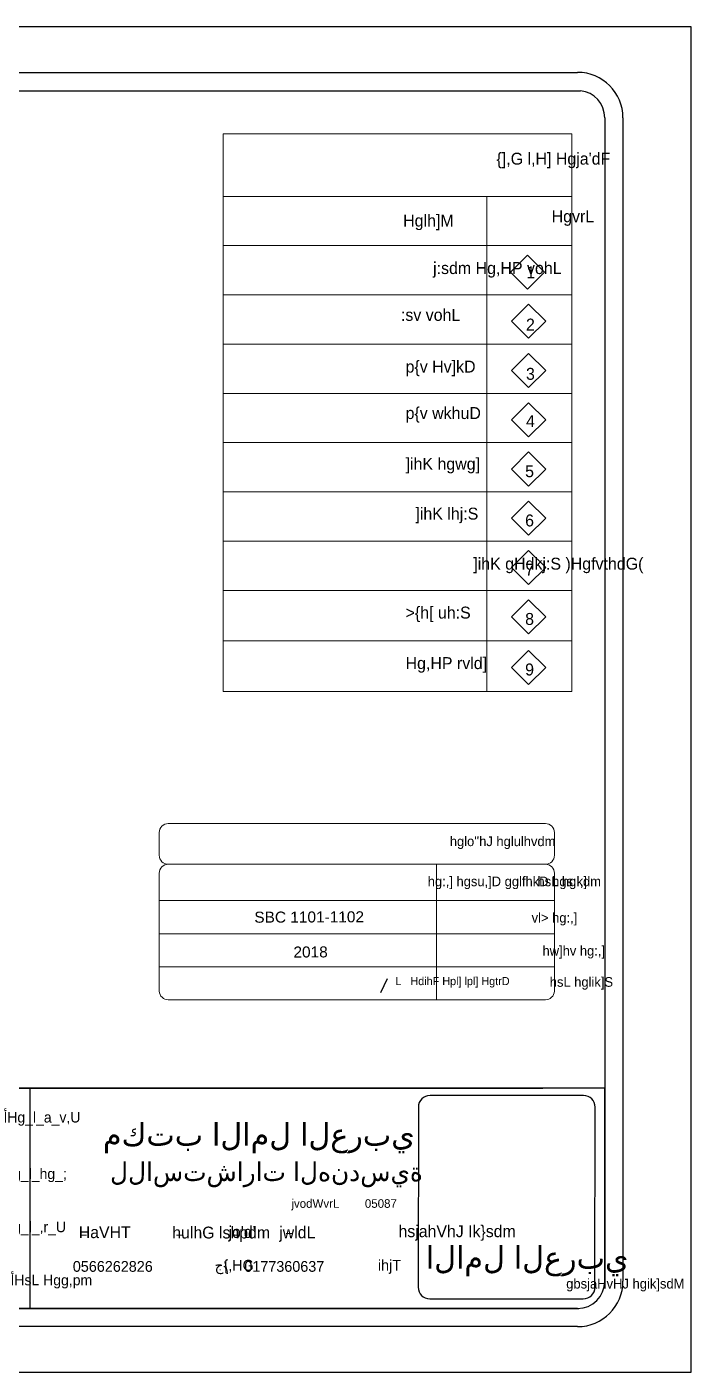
# Model space of a CAD drawing. Extents: x 764960 to 765213, y 2210278 to 2210478.
# Drawn here: x 765062.15 to 765081.46, y 2210277.76 to 2210316.84 of the extents above; entities that cross this region are included whole.
import ezdxf
from ezdxf.enums import TextEntityAlignment as Align

# ---------------------------------------------------------------- set-up
doc = ezdxf.new("R2010")
doc.units = 0
doc.header["$LTSCALE"] = 0.1
doc.header["$MEASUREMENT"] = 0
doc.layers.get('0').update_dxf_attribs({"linetype": 'CONTINUOUS'})
doc.layers.get('Defpoints').update_dxf_attribs({"linetype": 'CONTINUOUS'})
for name, color, linetype in [('1MUROS', 10, 'CONTINUOUS'), ('WALL', 7, 'CONTINUOUS'), ('xyz', 93, 'CONTINUOUS')]:
    doc.layers.add(name, color=color, linetype=linetype)
for name, color, linetype, lineweight in [('A_Stair', 124, 'CONTINUOUS', 13), ('Annotations', 240, 'CONTINUOUS', 13), ('dime', 240, 'CONTINUOUS', 13), ('G-BORDER-V', 14, 'CONTINUOUS', 5)]:
    doc.layers.add(name, color=color, linetype=linetype, lineweight=lineweight)
doc.styles.add('A1', font='xarb.shx')
doc.styles.add('Arch_Text_E', font='arial.ttf', dxfattribs={"height": 0.2})
doc.styles.add('BO', font='JADID.SHX', dxfattribs={"height": 0.5})
doc.styles.add('RO', font='ROMANT.SHX', dxfattribs={"height": 0.3})
doc.styles.add('SOSA', font='sosa.shx')
doc.styles.add('style2', font='xarb.shx')
doc.styles.add('usm', font='arabnabl.shx', dxfattribs={"height": 0.35})

# ---------------------------------------------------------------- blocks, each defined once
blk = doc.blocks.new('kalesh')
at = {"layer": 'Defpoints'}
blk.add_lwpolyline([(3940.958, 559.483), (3987.589, 559.483), (3987.589, 592.346), (3940.958, 592.346)], close=True, dxfattribs=at)
at = {"layer": 'WALL', "color": 1}
blk.add_line((3971.437, 561.038), (3971.437, 566.419), dxfattribs=at)
blk.add_line((3971.437, 561.038), (3971.437, 566.419), dxfattribs=at)
at = {"layer": 'WALL', "color": 5}
for p, q in [((3984.959, 566.242), (3981.207, 566.242)), ((3980.922, 565.957), (3980.918, 561.556)), ((3985.239, 561.555), (3985.243, 565.957)), ((3981.202, 561.272), (3984.954, 561.272))]:
    blk.add_line(p, q, dxfattribs=at)
for centre, start, end in [((3981.207, 565.957), 90, 180), ((3984.959, 565.957), 360, 90), ((3981.202, 561.556), 180, 270), ((3984.954, 561.556), 270, 0)]:
    blk.add_arc(centre, 0.284, start, end, dxfattribs=at)
at = {"layer": 'xyz', "ltscale": 0.2}
for p, q in [((3943.179, 591.236), (3984.813, 591.236)), ((3943.253, 590.788), (3984.887, 590.788)), ((3985.48, 590.126), (3985.48, 561.703)), ((3985.924, 590.126), (3985.924, 561.703)), ((3984.813, 561.037), (3943.179, 561.037)), ((3984.813, 560.593), (3943.179, 560.593))]:
    blk.add_line(p, q, dxfattribs=at)
for points in [[(3985.48, 561.703), (3985.48, 566.419), (3942.513, 566.419)], [(3942.513, 561.691), (3942.513, 566.419), (3983.966, 566.419)], [(3983.966, 561.038), (3943.146, 561.038)], [(3943.179, 561.037), (3984.846, 561.038)]]:
    blk.add_lwpolyline(points, dxfattribs=at)
for centre, radius, start, end in [((3984.813, 590.126), 1.11, 0, 90), ((3984.813, 590.126), 0.666, 0, 83.669), ((3984.813, 561.703), 1.11, 270, 0), ((3984.813, 561.703), 0.666, 270, 0)]:
    blk.add_arc(centre, radius, start, end, dxfattribs=at)
at = {"layer": 'WALL', "color": 30, "true_color": 0xf8991e, "style": 'A1'}
for s, p in [('أHg_l_a_v,U ', (3970.785, 565.58, -0.351)), ('أHg_l_hg_; ', (3970.68, 564.2, -0.351)), ('أHg_l_,r_U ', (3970.68, 562.901, -0.351)), ('أHsL Hgg,pm', (3970.958, 561.603, -0.351))]:
    blk.add_text(s, height=0.25602, dxfattribs=at).set_placement(p)
at = {"layer": 'WALL', "color": 5, "style": 'Arch_Text_E'}
for s, p in [('مكتب الامل العربي', (3973.212, 565.012)), ('الامل العربي', (3981.103, 562.007))]:
    blk.add_text(s, height=0.55865, dxfattribs=at).set_placement(p)
at = {"layer": 'WALL', "style": 'A1'}
for s, height, p in [('jvodWvrL        05087', 0.21014, (3977.82, 563.496, 0.36)), ('0566262826', 0.2627, (3972.477, 561.933)), ('ج{,HG', 0.2627, (3975.944, 561.962)), ('\\', 0.263, (3976.176, 561.912)), ('0177360637', 0.2627, (3976.669, 561.933)), ('ihjT', 0.2627, (3979.933, 561.962))]:
    blk.add_text(s, height=height, dxfattribs=at).set_placement(p)
at = {"layer": 'WALL', "color": 4}
for s, height, style, p in [('HaVHT', 0.2898, 'BO', (3972.622, 562.756)), ('hulhG lshpdm ', 0.2898, 'BO', (3974.907, 562.747)), ("jo'd' ", 0.2898, 'BO', (3976.281, 562.76)), ('jwldL ', 0.2898, 'BO', (3977.522, 562.752, -0.309)), ('hsjahVhJ Ik}sdm ', 0.2898, 'BO', (3980.437, 562.779)), ('-', 0.195, 'RO', (3972.627, 562.742)), ('-', 0.195, 'RO', (3974.981, 562.742)), ('-', 0.195, 'RO', (3976.373, 562.742)), ('-', 0.195, 'RO', (3977.656, 562.783, -0.309))]:
    blk.add_text(s, height=height, dxfattribs=dict(at, style=style)).set_placement(p)
at = {"layer": 'WALL', "color": 1, "style": 'usm'}
blk.add_text('gbsjaHvHJ hgik]sdM', height=0.23713, dxfattribs=at).set_placement((3984.536, 561.525))
at = {"layer": 'WALL', "color": 1, "insert": (3973.387, 564.61), "char_height": 0.45947, "attachment_point": 1, "style": 'Arch_Text_E'}
blk.add_mtext_dynamic_manual_height_columns('{\\fArial|b0|i0|c178|p34;للاستشارات الهندسية }', width=8.32684, gutter_width=2.28, heights=[0], dxfattribs=at)

msp = doc.modelspace()

# ---------------------------------------------------------------- linework, layer by layer
at = {"layer": 'A_Stair', "ltscale": 0.013}
for p, q in [((765067.861, 2210313.727), (765077.991, 2210313.727)), ((765067.861, 2210313.727), (765067.861, 2210297.53)), ((765077.991, 2210313.727), (765077.991, 2210297.53)), ((765067.861, 2210311.915), (765077.991, 2210311.915)), ((765075.523, 2210311.915), (765075.523, 2210297.53)), ((765067.861, 2210310.484), (765077.991, 2210310.484)), ((765067.861, 2210309.053), (765077.991, 2210309.053)), ((765067.861, 2210307.622), (765077.991, 2210307.622)), ((765067.861, 2210306.191), (765077.991, 2210306.191)), ((765067.861, 2210304.76), (765077.991, 2210304.76)), ((765067.861, 2210303.329), (765077.991, 2210303.329)), ((765067.861, 2210301.898), (765077.991, 2210301.898)), ((765067.861, 2210300.467), (765077.991, 2210300.467)), ((765067.861, 2210298.998), (765077.991, 2210298.998)), ((765067.861, 2210297.53), (765077.991, 2210297.53))]:
    msp.add_line(p, q, dxfattribs=at)
at = {"layer": 'dime'}
for points in [[(765076.702, 2210310.205), (765077.197, 2210309.71), (765076.702, 2210309.215), (765076.207, 2210309.71)], [(765076.735, 2210308.781), (765077.23, 2210308.286), (765076.735, 2210307.791), (765076.24, 2210308.286)], [(765076.735, 2210307.35), (765077.23, 2210306.855), (765076.735, 2210306.36), (765076.24, 2210306.855)], [(765076.735, 2210305.919), (765077.23, 2210305.424), (765076.735, 2210304.929), (765076.24, 2210305.424)], [(765076.735, 2210304.488), (765077.23, 2210303.993), (765076.735, 2210303.498), (765076.24, 2210303.993)], [(765076.735, 2210303.057), (765077.23, 2210302.562), (765076.735, 2210302.067), (765076.24, 2210302.562)], [(765076.735, 2210301.626), (765077.23, 2210301.131), (765076.735, 2210300.636), (765076.24, 2210301.131)], [(765076.735, 2210300.195), (765077.23, 2210299.7), (765076.735, 2210299.205), (765076.24, 2210299.7)], [(765076.735, 2210298.726), (765077.23, 2210298.231), (765076.735, 2210297.736), (765076.24, 2210298.231)]]:
    msp.add_lwpolyline(points, close=True, dxfattribs=at)
at = {"layer": 'G-BORDER-V', "color": 8}
for p, q in [((765068.091, 2210313.727), (765077.761, 2210313.727)), ((765066.261, 2210293.691), (765077.222, 2210293.691)), ((765066, 2210292.759), (765066, 2210293.43)), ((765077.483, 2210293.43), (765077.483, 2210292.771)), ((765066.261, 2210292.51), (765077.222, 2210292.51)), ((765074.053, 2210288.573), (765074.053, 2210292.51)), ((765066, 2210288.823), (765066, 2210292.261)), ((765077.483, 2210288.823), (765077.483, 2210292.261)), ((765066, 2210291.454), (765077.483, 2210291.454)), ((765066, 2210290.494), (765077.483, 2210290.494)), ((765066, 2210289.534), (765077.483, 2210289.534)), ((765066.26, 2210288.573), (765077.223, 2210288.573))]:
    msp.add_line(p, q, dxfattribs=at)
for centre, start, end in [((765066.261, 2210293.43), 89.9452, 180.0553), ((765077.222, 2210293.43), 359.9447, 90.0548), ((765066.261, 2210292.771), 179.9447, 270.0548), ((765066.261, 2210292.249), 89.9452, 180.0553), ((765077.222, 2210292.771), 269.9452, 0.0553), ((765077.222, 2210292.249), 359.9447, 90.0548), ((765066.261, 2210288.834), 182.5073, 270.0548), ((765077.222, 2210288.834), 269.9452, 357.4927)]:
    msp.add_arc(centre, 0.261, start, end, dxfattribs=at)
at = {"layer": 'WALL'}
msp.add_line((765072.624, 2210289.186, 0.379), (765072.429, 2210288.773, 0.379), dxfattribs=at)

# ---------------------------------------------------------------- block references
at = {"xscale": 1.18916376799821, "yscale": 1.18916376799821, "zscale": 1.18916376799821}
msp.add_blockref('kalesh', (760339.561, 2209612.441), dxfattribs=at)

# ---------------------------------------------------------------- texts
at = {"layer": '1MUROS', "lineweight": -2, "style": 'Arch_Text_E'}
for s, height, p in [('SBC 1101-1102', 0.32067, (765068.762, 2210290.973)), ('2018', 0.3207, (765069.899, 2210289.961))]:
    msp.add_text(s, height=height, rotation=0.2258, dxfattribs=at).set_placement(p, align=Align.MIDDLE_LEFT)
at = {"layer": 'Annotations', "ltscale": 5, "style": 'SOSA'}
for s, height, p in [("{],G l,H] Hgja'dF", 0.34653, (765075.801, 2210312.836)), ('Hglh]M', 0.3465, (765073.088, 2210311.037)), ('HgvrL', 0.3465, (765077.404, 2210311.162)), ('j:sdm Hg,HP vohL', 0.34653, (765073.958, 2210309.658)), ('1', 0.347, (765076.668, 2210309.532)), (':sv vohL', 0.3465, (765073.023, 2210308.298)), ('2', 0.347, (765076.658, 2210308.016)), ('p{v Hv]kD', 0.3465, (765073.158, 2210306.795)), ('3', 0.347, (765076.658, 2210306.585)), ('p{v wkhuD', 0.3465, (765073.158, 2210305.446)), ('4', 0.347, (765076.659, 2210305.21)), (']ihK hgwg]', 0.3465, (765073.158, 2210303.971)), ('5', 0.347, (765076.633, 2210303.757)), (']ihK lhj:S', 0.3465, (765073.444, 2210302.524)), ('6', 0.347, (765076.633, 2210302.326)), (']ihK gHdkj:S )HgfvthdG(', 0.34653, (765075.126, 2210301.07)), ('7', 0.347, (765076.633, 2210300.895)), ('>{h[ uh:S', 0.3465, (765073.158, 2210299.649)), ('8', 0.347, (765076.633, 2210299.464)), ('Hg,HP rvld]', 0.34653, (765073.158, 2210298.181)), ('9', 0.347, (765076.633, 2210297.996))]:
    msp.add_text(s, height=height, dxfattribs=at).set_placement(p)
at = {"layer": 'WALL', "color": 7, "style": 'style2'}
for s, height, p in [("hglo''hJ hglulhvdm ", 0.28104, (765074.444, 2210293.038)), ('hg:,] hgsu,]D gglfhkD hgs:kdm ', 0.28104, (765073.803, 2210291.873)), ('hsL hg:,] ', 0.281, (765076.992, 2210291.873)), ('vl> hg:,] ', 0.281, (765076.822, 2210290.818)), ('hw]hv hg:,] ', 0.28104, (765077.138, 2210289.858)), ('hsL hglik]S', 0.28104, (765077.35, 2210288.952))]:
    msp.add_text(s, height=height, dxfattribs=at).set_placement(p)
at = {"layer": 'WALL', "style": 'A1'}
msp.add_text('L   HdihF Hpl] lpl] HgtrD', height=0.23525, dxfattribs=at).set_placement((765072.861, 2210289))

doc.saveas('drawing.dxf')
